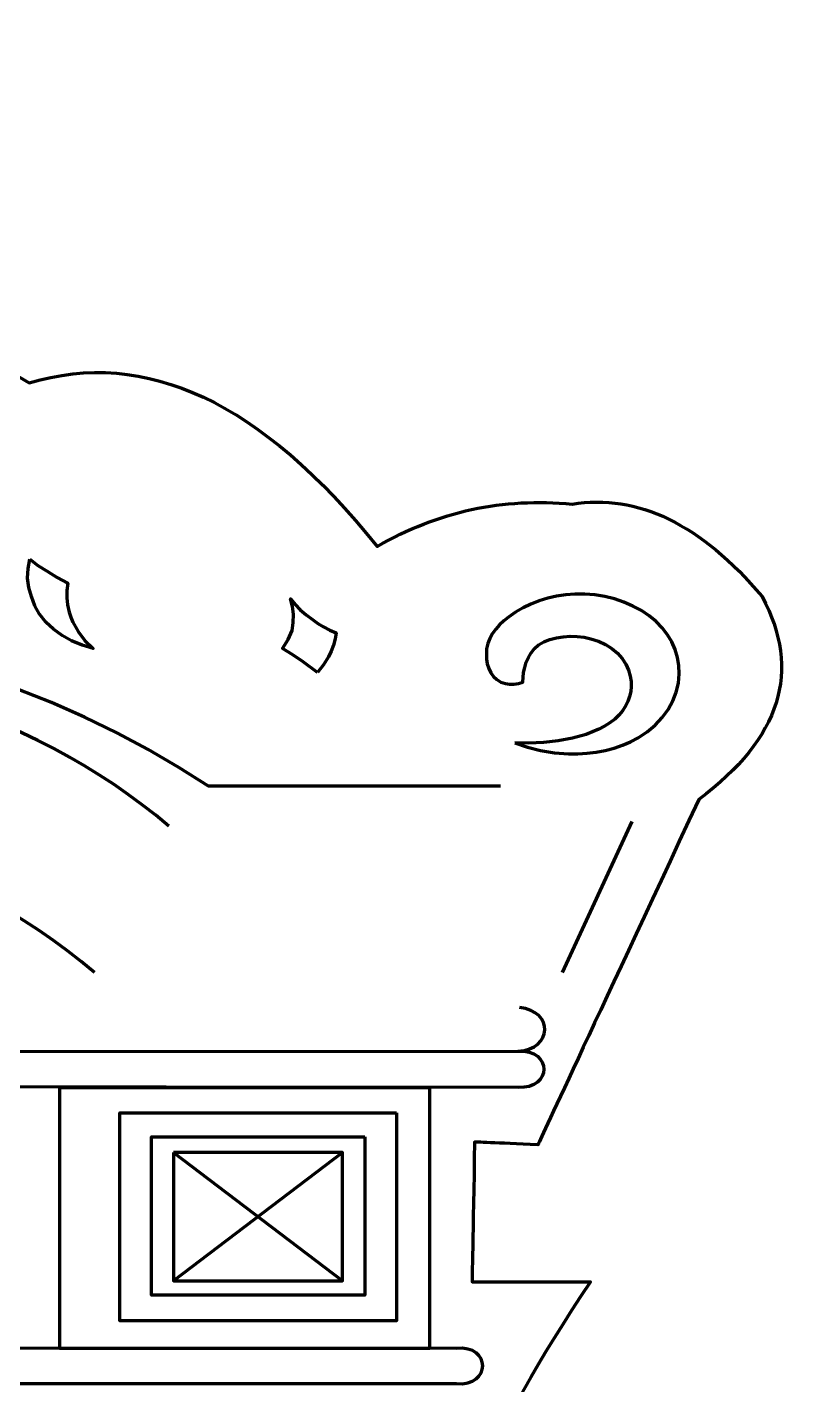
# Model space of a CAD drawing. Header units: millimetres. Extents: x -607 to 1451, y -798 to 283.
# Drawn here: x 447.71 to 463.51, y -655.25 to -627.54 of the extents above; entities that cross this region are included whole.
import ezdxf

# ---------------------------------------------------------------- set-up
doc = ezdxf.new("R2010")
doc.units = ezdxf.units.MM
doc.header["$MEASUREMENT"] = 0
doc.layers.add('layer 1', color=7, linetype='Continuous')

msp = doc.modelspace()

# ---------------------------------------------------------------- linework, layer by layer
at = {"layer": 'layer 1', "color": 242, "lineweight": 100}
msp.add_open_spline([(428.8084, -627.5361), (429.7148, -627.7111), (430.8805, -628.4285), (432.3053, -629.6881), (432.3053, -629.6881), (435.2714, -629.7307), (437.6919, -630.8068), (439.568, -632.9161), (439.568, -632.9161), (440.7635, -631.6333), (443.4891, -632.261), (447.7455, -634.7991), (447.7455, -634.7991), (450.1229, -634.0767), (452.4897, -635.1888), (454.8469, -638.1346), (454.8469, -638.1346), (456.0924, -637.4193), (457.4193, -637.1325), (458.828, -637.2738), (458.828, -637.2738), (460.1649, -637.0509), (461.4559, -637.6786), (462.7014, -639.1567), (462.7014, -639.1567), (463.514, -640.6716), (463.0837, -642.0527), (461.4104, -643.2993), (461.4104, -643.2993), (459.2227, -647.9976), (458.1287, -650.3469), (458.1287, -650.3469), (458.1287, -650.3469), (457.268, -650.311), (456.8374, -650.2931), (456.8374, -650.2931), (456.8374, -650.2931), (456.8018, -652.1938), (456.7836, -653.1443), (456.7836, -653.1443), (456.7836, -653.1443), (458.3976, -653.1443), (459.2046, -653.1443), (459.2046, -653.1443), (459.2046, -653.1443), (457.0497, -656.34), (456.2245, -658.4829), (456.73, -659.5733), (456.73, -659.5733), (456.6943, -677.524), (456.6762, -686.4993), (456.6762, -686.4993), (456.6762, -686.4993), (457.7077, -688.1898), (457.7165, -689.7948), (456.7032, -691.3142), (456.7032, -691.3142), (456.2595, -692.269), (456.7345, -693.3898), (458.1288, -694.6767), (458.1288, -694.6767), (457.2859, -696.6808), (457.2679, -698.7073), (458.075, -700.7559), (458.075, -700.7559), (457.621, -705.5632), (455.5586, -708.827), (451.8881, -710.5473), (451.8881, -710.5473), (449.1492, -709.6156), (447.3017, -707.0513), (446.3468, -702.854), (446.3468, -702.854), (434.4754, -702.7464), (428.5393, -702.6928), (428.5393, -702.6928)], degree=3, knots=[0, 0, 0, 0, 0.05, 0.05, 0.05, 0.05, 0.1, 0.1, 0.1, 0.1, 0.15, 0.15, 0.15, 0.15, 0.2, 0.2, 0.2, 0.2, 0.25, 0.25, 0.25, 0.25, 0.3, 0.3, 0.3, 0.3, 0.35, 0.35, 0.35, 0.35, 0.4, 0.4, 0.4, 0.4, 0.45, 0.45, 0.45, 0.45, 0.5, 0.5, 0.5, 0.5, 0.55, 0.55, 0.55, 0.55, 0.6, 0.6, 0.6, 0.6, 0.65, 0.65, 0.65, 0.65, 0.7, 0.7, 0.7, 0.7, 0.75, 0.75, 0.75, 0.75, 0.8, 0.8, 0.8, 0.8, 0.85, 0.85, 0.85, 0.85, 0.9, 0.9, 0.9, 0.9, 1, 1, 1, 1], dxfattribs=at)
at = {"layer": 'layer 1', "lineweight": 100}
for points, knots in [([(457.3683, -643.0318), (457.3683, -643.0318), (451.4036, -643.0318), (451.4036, -643.0318), (451.4036, -643.0318), (451.4036, -643.0318), (450.8005, -642.6457), (450.8005, -642.6457), (450.8005, -642.6457), (450.8005, -642.6457), (450.1777, -642.2815), (450.1777, -642.2815), (450.1777, -642.2815), (450.1777, -642.2815), (449.5363, -641.9396), (449.5363, -641.9396), (449.5363, -641.9396), (449.5363, -641.9396), (448.8774, -641.6205), (448.8774, -641.6205), (448.8774, -641.6205), (448.8774, -641.6205), (448.2022, -641.3242), (448.2022, -641.3242), (448.2022, -641.3242), (448.2022, -641.3242), (447.5115, -641.0513), (447.5115, -641.0513), (447.5115, -641.0513), (447.5115, -641.0513), (446.8065, -640.802), (446.8065, -640.802), (446.8065, -640.802), (446.8065, -640.802), (446.0882, -640.5766), (446.0882, -640.5766), (446.0882, -640.5766), (446.0882, -640.5766), (445.3577, -640.3756), (445.3577, -640.3756), (445.3577, -640.3756), (445.3577, -640.3756), (444.6161, -640.1991), (444.6161, -640.1991), (444.6161, -640.1991), (444.6161, -640.1991), (443.8643, -640.0476), (443.8643, -640.0476), (443.8643, -640.0476), (443.8643, -640.0476), (443.1035, -639.9214), (443.1035, -639.9214), (443.1035, -639.9214), (443.1035, -639.9214), (442.3346, -639.8207), (442.3346, -639.8207), (442.3346, -639.8207), (442.3346, -639.8207), (441.5589, -639.7459), (441.5589, -639.7459), (441.5589, -639.7459), (441.5589, -639.7459), (440.7774, -639.6974), (440.7774, -639.6974), (440.7774, -639.6974), (440.7774, -639.6974), (439.9909, -639.6755), (439.9909, -639.6755), (439.9909, -639.6755), (439.9909, -639.6755), (439.4443, -639.3614), (439.4443, -639.3614), (439.4443, -639.3614), (439.4443, -639.3614), (438.8873, -639.06), (438.8873, -639.06), (438.8873, -639.06), (438.8873, -639.06), (438.3202, -638.7713), (438.3202, -638.7713), (438.3202, -638.7713), (438.3202, -638.7713), (437.743, -638.4957), (437.743, -638.4957), (437.743, -638.4957), (437.743, -638.4957), (437.1565, -638.2332), (437.1565, -638.2332), (437.1565, -638.2332), (437.1565, -638.2332), (436.561, -637.984), (436.561, -637.984), (436.561, -637.984), (436.561, -637.984), (435.9567, -637.7479), (435.9567, -637.7479), (435.9567, -637.7479), (435.9567, -637.7479), (435.3442, -637.5254), (435.3442, -637.5254), (435.3442, -637.5254), (435.3442, -637.5254), (434.7237, -637.3165), (434.7237, -637.3165), (434.7237, -637.3165), (434.7237, -637.3165), (434.0957, -637.1213), (434.0957, -637.1213), (434.0957, -637.1213), (434.0957, -637.1213), (433.4604, -636.9399), (433.4604, -636.9399), (433.4604, -636.9399), (433.4604, -636.9399), (432.8185, -636.7725), (432.8185, -636.7725), (432.8185, -636.7725), (432.8185, -636.7725), (432.17, -636.6191), (432.17, -636.6191), (432.17, -636.6191), (432.17, -636.6191), (431.5156, -636.4801), (431.5156, -636.4801), (431.5156, -636.4801), (431.5156, -636.4801), (430.8555, -636.3554), (430.8555, -636.3554), (430.8555, -636.3554), (430.8555, -636.3554), (430.1901, -636.2451), (430.1901, -636.2451)], [0, 0, 0, 0, 0.0294118, 0.0294118, 0.0294118, 0.0294118, 0.0588235, 0.0588235, 0.0588235, 0.0588235, 0.0882353, 0.0882353, 0.0882353, 0.0882353, 0.1176471, 0.1176471, 0.1176471, 0.1176471, 0.1470588, 0.1470588, 0.1470588, 0.1470588, 0.1764706, 0.1764706, 0.1764706, 0.1764706, 0.2058824, 0.2058824, 0.2058824, 0.2058824, 0.2352941, 0.2352941, 0.2352941, 0.2352941, 0.2647059, 0.2647059, 0.2647059, 0.2647059, 0.2941176, 0.2941176, 0.2941176, 0.2941176, 0.3235294, 0.3235294, 0.3235294, 0.3235294, 0.3529412, 0.3529412, 0.3529412, 0.3529412, 0.3823529, 0.3823529, 0.3823529, 0.3823529, 0.4117647, 0.4117647, 0.4117647, 0.4117647, 0.4411765, 0.4411765, 0.4411765, 0.4411765, 0.4705882, 0.4705882, 0.4705882, 0.4705882, 0.5, 0.5, 0.5, 0.5, 0.5294118, 0.5294118, 0.5294118, 0.5294118, 0.5588235, 0.5588235, 0.5588235, 0.5588235, 0.5882353, 0.5882353, 0.5882353, 0.5882353, 0.6176471, 0.6176471, 0.6176471, 0.6176471, 0.6470588, 0.6470588, 0.6470588, 0.6470588, 0.6764706, 0.6764706, 0.6764706, 0.6764706, 0.7058824, 0.7058824, 0.7058824, 0.7058824, 0.7352941, 0.7352941, 0.7352941, 0.7352941, 0.7647059, 0.7647059, 0.7647059, 0.7647059, 0.7941176, 0.7941176, 0.7941176, 0.7941176, 0.8235294, 0.8235294, 0.8235294, 0.8235294, 0.8529412, 0.8529412, 0.8529412, 0.8529412, 0.8823529, 0.8823529, 0.8823529, 0.8823529, 0.9117647, 0.9117647, 0.9117647, 0.9117647, 0.9411765, 0.9411765, 0.9411765, 0.9411765, 1, 1, 1, 1]), ([(447.761, -638.392), (447.761, -638.392), (447.9254, -638.5237), (447.9254, -638.5237), (447.9254, -638.5237), (447.9254, -638.5237), (448.1152, -638.639), (448.1152, -638.639), (448.1152, -638.639), (448.1152, -638.639), (448.3197, -638.7712), (448.3197, -638.7712), (448.3197, -638.7712), (448.3197, -638.7712), (448.5344, -638.8857), (448.5344, -638.8857), (448.5344, -638.8857), (448.5344, -638.8857), (448.519, -639.0338), (448.519, -639.0338), (448.519, -639.0338), (448.519, -639.0338), (448.5176, -639.1818), (448.5176, -639.1818), (448.5176, -639.1818), (448.5176, -639.1818), (448.5327, -639.33), (448.5327, -639.33), (448.5327, -639.33), (448.5327, -639.33), (448.5666, -639.478), (448.5666, -639.478), (448.5666, -639.478), (448.5666, -639.478), (448.5974, -639.5787), (448.5974, -639.5787), (448.5974, -639.5787), (448.5974, -639.5787), (448.6382, -639.6779), (448.6382, -639.6779), (448.6382, -639.6779), (448.6382, -639.6779), (448.7464, -639.8707), (448.7464, -639.8707), (448.7464, -639.8707), (448.7464, -639.8707), (448.8856, -640.0522), (448.8856, -640.0522), (448.8856, -640.0522), (448.8856, -640.0522), (449.0502, -640.2184), (449.0502, -640.2184), (449.0502, -640.2184), (449.0502, -640.2184), (448.8271, -640.1522), (448.8271, -640.1522), (448.8271, -640.1522), (448.8271, -640.1522), (448.6142, -640.0644), (448.6142, -640.0644), (448.6142, -640.0644), (448.6142, -640.0644), (448.4177, -639.9549), (448.4177, -639.9549), (448.4177, -639.9549), (448.4177, -639.9549), (448.2443, -639.8235), (448.2443, -639.8235), (448.2443, -639.8235), (448.2443, -639.8235), (448.0866, -639.6816), (448.0866, -639.6816), (448.0866, -639.6816), (448.0866, -639.6816), (447.9591, -639.5209), (447.9591, -639.5209), (447.9591, -639.5209), (447.9591, -639.5209), (447.8612, -639.3448), (447.8612, -639.3448), (447.8612, -639.3448), (447.8612, -639.3448), (447.7929, -639.1572), (447.7929, -639.1572), (447.7929, -639.1572), (447.7929, -639.1572), (447.7396, -638.972), (447.7396, -638.972), (447.7396, -638.972), (447.7396, -638.972), (447.7165, -638.7812), (447.7165, -638.7812), (447.7165, -638.7812), (447.7165, -638.7812), (447.7236, -638.5872), (447.7236, -638.5872), (447.7236, -638.5872), (447.7236, -638.5872), (447.7606, -638.3921), (447.7606, -638.3921)], [0, 0, 0, 0, 0.0384615, 0.0384615, 0.0384615, 0.0384615, 0.0769231, 0.0769231, 0.0769231, 0.0769231, 0.1153846, 0.1153846, 0.1153846, 0.1153846, 0.1538462, 0.1538462, 0.1538462, 0.1538462, 0.1923077, 0.1923077, 0.1923077, 0.1923077, 0.2307692, 0.2307692, 0.2307692, 0.2307692, 0.2692308, 0.2692308, 0.2692308, 0.2692308, 0.3076923, 0.3076923, 0.3076923, 0.3076923, 0.3461538, 0.3461538, 0.3461538, 0.3461538, 0.3846154, 0.3846154, 0.3846154, 0.3846154, 0.4230769, 0.4230769, 0.4230769, 0.4230769, 0.4615385, 0.4615385, 0.4615385, 0.4615385, 0.5, 0.5, 0.5, 0.5, 0.5384615, 0.5384615, 0.5384615, 0.5384615, 0.5769231, 0.5769231, 0.5769231, 0.5769231, 0.6153846, 0.6153846, 0.6153846, 0.6153846, 0.6538462, 0.6538462, 0.6538462, 0.6538462, 0.6923077, 0.6923077, 0.6923077, 0.6923077, 0.7307692, 0.7307692, 0.7307692, 0.7307692, 0.7692308, 0.7692308, 0.7692308, 0.7692308, 0.8076923, 0.8076923, 0.8076923, 0.8076923, 0.8461538, 0.8461538, 0.8461538, 0.8461538, 0.8846154, 0.8846154, 0.8846154, 0.8846154, 0.9230769, 0.9230769, 0.9230769, 0.9230769, 1, 1, 1, 1]), ([(453.6284, -640.7118), (453.6284, -640.7118), (453.3381, -640.4899), (453.3381, -640.4899), (453.3381, -640.4899), (453.3381, -640.4899), (453.1308, -640.3468), (453.1308, -640.3468), (453.1308, -640.3468), (453.1308, -640.3468), (452.9188, -640.2184), (452.9188, -640.2184), (452.9188, -640.2184), (452.9188, -640.2184), (453.0308, -640.0343), (453.0308, -640.0343), (453.0308, -640.0343), (453.0308, -640.0343), (453.1124, -639.8482), (453.1124, -639.8482), (453.1124, -639.8482), (453.1124, -639.8482), (453.1362, -639.6857), (453.1362, -639.6857), (453.1362, -639.6857), (453.1362, -639.6857), (453.1387, -639.5222), (453.1387, -639.5222), (453.1387, -639.5222), (453.1387, -639.5222), (453.1199, -639.3612), (453.1199, -639.3612), (453.1199, -639.3612), (453.1199, -639.3612), (453.0801, -639.2065), (453.0801, -639.2065), (453.0801, -639.2065), (453.0801, -639.2065), (453.1732, -639.3177), (453.1732, -639.3177), (453.1732, -639.3177), (453.1732, -639.3177), (453.2788, -639.4263), (453.2788, -639.4263), (453.2788, -639.4263), (453.2788, -639.4263), (453.3978, -639.5299), (453.3978, -639.5299), (453.3978, -639.5299), (453.3978, -639.5299), (453.5314, -639.6261), (453.5314, -639.6261), (453.5314, -639.6261), (453.5314, -639.6261), (453.6367, -639.7064), (453.6367, -639.7064), (453.6367, -639.7064), (453.6367, -639.7064), (453.7534, -639.7786), (453.7534, -639.7786), (453.7534, -639.7786), (453.7534, -639.7786), (453.88, -639.8426), (453.88, -639.8426), (453.88, -639.8426), (453.88, -639.8426), (454.0151, -639.8975), (454.0151, -639.8975), (454.0151, -639.8975), (454.0151, -639.8975), (453.9889, -640.0241), (453.9889, -640.0241), (453.9889, -640.0241), (453.9889, -640.0241), (453.9539, -640.1481), (453.9539, -640.1481), (453.9539, -640.1481), (453.9539, -640.1481), (453.9092, -640.2702), (453.9092, -640.2702), (453.9092, -640.2702), (453.9092, -640.2702), (453.8538, -640.3911), (453.8538, -640.3911), (453.8538, -640.3911), (453.8538, -640.3911), (453.7538, -640.5549), (453.7538, -640.5549), (453.7538, -640.5549), (453.7538, -640.5549), (453.6282, -640.7119), (453.6282, -640.7119)], [0, 0, 0, 0, 0.0416667, 0.0416667, 0.0416667, 0.0416667, 0.0833333, 0.0833333, 0.0833333, 0.0833333, 0.125, 0.125, 0.125, 0.125, 0.1666667, 0.1666667, 0.1666667, 0.1666667, 0.2083333, 0.2083333, 0.2083333, 0.2083333, 0.25, 0.25, 0.25, 0.25, 0.2916667, 0.2916667, 0.2916667, 0.2916667, 0.3333333, 0.3333333, 0.3333333, 0.3333333, 0.375, 0.375, 0.375, 0.375, 0.4166667, 0.4166667, 0.4166667, 0.4166667, 0.4583333, 0.4583333, 0.4583333, 0.4583333, 0.5, 0.5, 0.5, 0.5, 0.5416667, 0.5416667, 0.5416667, 0.5416667, 0.5833333, 0.5833333, 0.5833333, 0.5833333, 0.625, 0.625, 0.625, 0.625, 0.6666667, 0.6666667, 0.6666667, 0.6666667, 0.7083333, 0.7083333, 0.7083333, 0.7083333, 0.75, 0.75, 0.75, 0.75, 0.7916667, 0.7916667, 0.7916667, 0.7916667, 0.8333333, 0.8333333, 0.8333333, 0.8333333, 0.875, 0.875, 0.875, 0.875, 0.9166667, 0.9166667, 0.9166667, 0.9166667, 1, 1, 1, 1]), ([(457.6583, -642.1433), (457.6583, -642.1433), (457.914, -642.2343), (457.914, -642.2343), (457.914, -642.2343), (457.914, -642.2343), (458.1843, -642.303), (458.1843, -642.303), (458.1843, -642.303), (458.1843, -642.303), (458.4655, -642.3474), (458.4655, -642.3474), (458.4655, -642.3474), (458.4655, -642.3474), (458.7543, -642.3655), (458.7543, -642.3655), (458.7543, -642.3655), (458.7543, -642.3655), (458.9431, -642.3663), (458.9431, -642.3663), (458.9431, -642.3663), (458.9431, -642.3663), (459.132, -642.3552), (459.132, -642.3552), (459.132, -642.3552), (459.132, -642.3552), (459.3192, -642.3325), (459.3192, -642.3325), (459.3192, -642.3325), (459.3192, -642.3325), (459.5031, -642.2982), (459.5031, -642.2982), (459.5031, -642.2982), (459.5031, -642.2982), (459.6821, -642.2522), (459.6821, -642.2522), (459.6821, -642.2522), (459.6821, -642.2522), (459.8545, -642.1945), (459.8545, -642.1945), (459.8545, -642.1945), (459.8545, -642.1945), (460.0187, -642.1254), (460.0187, -642.1254), (460.0187, -642.1254), (460.0187, -642.1254), (460.1727, -642.0447), (460.1727, -642.0447), (460.1727, -642.0447), (460.1727, -642.0447), (460.3579, -641.9217), (460.3579, -641.9217), (460.3579, -641.9217), (460.3579, -641.9217), (460.5227, -641.7821), (460.5227, -641.7821), (460.5227, -641.7821), (460.5227, -641.7821), (460.666, -641.6285), (460.666, -641.6285), (460.666, -641.6285), (460.666, -641.6285), (460.7863, -641.4632), (460.7863, -641.4632), (460.7863, -641.4632), (460.7863, -641.4632), (460.8824, -641.2888), (460.8824, -641.2888), (460.8824, -641.2888), (460.8824, -641.2888), (460.9528, -641.108), (460.9528, -641.108), (460.9528, -641.108), (460.9528, -641.108), (460.9961, -640.9231), (460.9961, -640.9231), (460.9961, -640.9231), (460.9961, -640.9231), (461.0111, -640.7366), (461.0111, -640.7366), (461.0111, -640.7366), (461.0111, -640.7366), (461.0063, -640.5683), (461.0063, -640.5683), (461.0063, -640.5683), (461.0063, -640.5683), (460.9794, -640.4027), (460.9794, -640.4027), (460.9794, -640.4027), (460.9794, -640.4027), (460.9312, -640.2412), (460.9312, -640.2412), (460.9312, -640.2412), (460.9312, -640.2412), (460.8625, -640.0854), (460.8625, -640.0854), (460.8625, -640.0854), (460.8625, -640.0854), (460.7741, -639.9371), (460.7741, -639.9371), (460.7741, -639.9371), (460.7741, -639.9371), (460.6667, -639.7977), (460.6667, -639.7977), (460.6667, -639.7977), (460.6667, -639.7977), (460.5412, -639.6688), (460.5412, -639.6688), (460.5412, -639.6688), (460.5412, -639.6688), (460.3985, -639.5521), (460.3985, -639.5521), (460.3985, -639.5521), (460.3985, -639.5521), (460.2395, -639.4453), (460.2395, -639.4453), (460.2395, -639.4453), (460.2395, -639.4453), (460.0673, -639.352), (460.0673, -639.352), (460.0673, -639.352), (460.0673, -639.352), (459.8843, -639.2729), (459.8843, -639.2729), (459.8843, -639.2729), (459.8843, -639.2729), (459.6923, -639.2084), (459.6923, -639.2084), (459.6923, -639.2084), (459.6923, -639.2084), (459.4941, -639.1591), (459.4941, -639.1591), (459.4941, -639.1591), (459.4941, -639.1591), (459.2916, -639.1254), (459.2916, -639.1254), (459.2916, -639.1254), (459.2916, -639.1254), (459.0872, -639.1082), (459.0872, -639.1082), (459.0872, -639.1082), (459.0872, -639.1082), (458.8831, -639.1079), (458.8831, -639.1079), (458.8831, -639.1079), (458.8831, -639.1079), (458.6953, -639.1231), (458.6953, -639.1231), (458.6953, -639.1231), (458.6953, -639.1231), (458.5107, -639.152), (458.5107, -639.152), (458.5107, -639.152), (458.5107, -639.152), (458.3305, -639.1938), (458.3305, -639.1938), (458.3305, -639.1938), (458.3305, -639.1938), (458.1555, -639.248), (458.1555, -639.248), (458.1555, -639.248), (458.1555, -639.248), (457.9868, -639.3139), (457.9868, -639.3139), (457.9868, -639.3139), (457.9868, -639.3139), (457.8255, -639.3911), (457.8255, -639.3911), (457.8255, -639.3911), (457.8255, -639.3911), (457.6727, -639.4789), (457.6727, -639.4789), (457.6727, -639.4789), (457.6727, -639.4789), (457.5291, -639.5767), (457.5291, -639.5767), (457.5291, -639.5767), (457.5291, -639.5767), (457.4334, -639.6524), (457.4334, -639.6524), (457.4334, -639.6524), (457.4334, -639.6524), (457.3454, -639.734), (457.3454, -639.734), (457.3454, -639.734), (457.3454, -639.734), (457.2666, -639.8214), (457.2666, -639.8214), (457.2666, -639.8214), (457.2666, -639.8214), (457.1991, -639.9146), (457.1991, -639.9146), (457.1991, -639.9146), (457.1991, -639.9146), (457.1447, -640.0133), (457.1447, -640.0133), (457.1447, -640.0133), (457.1447, -640.0133), (457.1051, -640.1175), (457.1051, -640.1175), (457.1051, -640.1175), (457.1051, -640.1175), (457.0822, -640.227), (457.0822, -640.227), (457.0822, -640.227), (457.0822, -640.227), (457.0778, -640.3418), (457.0778, -640.3418), (457.0778, -640.3418), (457.0778, -640.3418), (457.0807, -640.4384), (457.0807, -640.4384), (457.0807, -640.4384), (457.0807, -640.4384), (457.0959, -640.5346), (457.0959, -640.5346), (457.0959, -640.5346), (457.0959, -640.5346), (457.1238, -640.6273), (457.1238, -640.6273), (457.1238, -640.6273), (457.1238, -640.6273), (457.1648, -640.7136), (457.1648, -640.7136), (457.1648, -640.7136), (457.1648, -640.7136), (457.2191, -640.7904), (457.2191, -640.7904), (457.2191, -640.7904), (457.2191, -640.7904), (457.287, -640.8547), (457.287, -640.8547), (457.287, -640.8547), (457.287, -640.8547), (457.3687, -640.9037), (457.3687, -640.9037), (457.3687, -640.9037), (457.3687, -640.9037), (457.4646, -640.934), (457.4646, -640.934), (457.4646, -640.934), (457.4646, -640.934), (457.5469, -640.9485), (457.5469, -640.9485), (457.5469, -640.9485), (457.5469, -640.9485), (457.6381, -640.9475), (457.6381, -640.9475), (457.6381, -640.9475), (457.6381, -640.9475), (457.7312, -640.9335), (457.7312, -640.9335), (457.7312, -640.9335), (457.7312, -640.9335), (457.8194, -640.9093), (457.8194, -640.9093), (457.8194, -640.9093), (457.8194, -640.9093), (457.8374, -640.7071), (457.8374, -640.7071), (457.8374, -640.7071), (457.8374, -640.7071), (457.8595, -640.6035), (457.8595, -640.6035), (457.8595, -640.6035), (457.8595, -640.6035), (457.8917, -640.5011), (457.8917, -640.5011), (457.8917, -640.5011), (457.8917, -640.5011), (457.935, -640.4018), (457.935, -640.4018), (457.935, -640.4018), (457.935, -640.4018), (457.9904, -640.3079), (457.9904, -640.3079), (457.9904, -640.3079), (457.9904, -640.3079), (458.059, -640.2214), (458.059, -640.2214), (458.059, -640.2214), (458.059, -640.2214), (458.1417, -640.1444), (458.1417, -640.1444), (458.1417, -640.1444), (458.1417, -640.1444), (458.251, -640.0839), (458.251, -640.0839), (458.251, -640.0839), (458.251, -640.0839), (458.3732, -640.0358), (458.3732, -640.0358), (458.3732, -640.0358), (458.3732, -640.0358), (458.5053, -640.0003), (458.5053, -640.0003), (458.5053, -640.0003), (458.5053, -640.0003), (458.644, -639.9777), (458.644, -639.9777), (458.644, -639.9777), (458.644, -639.9777), (458.7865, -639.9682), (458.7865, -639.9682), (458.7865, -639.9682), (458.7865, -639.9682), (458.9296, -639.9721), (458.9296, -639.9721), (458.9296, -639.9721), (458.9296, -639.9721), (459.0703, -639.9896), (459.0703, -639.9896), (459.0703, -639.9896), (459.0703, -639.9896), (459.2057, -640.021), (459.2057, -640.021), (459.2057, -640.021), (459.2057, -640.021), (459.3635, -640.07), (459.3635, -640.07), (459.3635, -640.07), (459.3635, -640.07), (459.5078, -640.1369), (459.5078, -640.1369), (459.5078, -640.1369), (459.5078, -640.1369), (459.6373, -640.2194), (459.6373, -640.2194), (459.6373, -640.2194), (459.6373, -640.2194), (459.7503, -640.3153), (459.7503, -640.3153), (459.7503, -640.3153), (459.7503, -640.3153), (459.8457, -640.4222), (459.8457, -640.4222), (459.8457, -640.4222), (459.8457, -640.4222), (459.922, -640.5379), (459.922, -640.5379), (459.922, -640.5379), (459.922, -640.5379), (459.9777, -640.6599), (459.9777, -640.6599), (459.9777, -640.6599), (459.9777, -640.6599), (460.0116, -640.786), (460.0116, -640.786), (460.0116, -640.786), (460.0116, -640.786), (460.0304, -640.8904), (460.0304, -640.8904), (460.0304, -640.8904), (460.0304, -640.8904), (460.0343, -640.995), (460.0343, -640.995), (460.0343, -640.995), (460.0343, -640.995), (460.0239, -641.099), (460.0239, -641.099), (460.0239, -641.099), (460.0239, -641.099), (460.0001, -641.2013), (460.0001, -641.2013), (460.0001, -641.2013), (460.0001, -641.2013), (459.9636, -641.3011), (459.9636, -641.3011), (459.9636, -641.3011), (459.9636, -641.3011), (459.9151, -641.3973), (459.9151, -641.3973), (459.9151, -641.3973), (459.9151, -641.3973), (459.8557, -641.4893), (459.8557, -641.4893), (459.8557, -641.4893), (459.8557, -641.4893), (459.7859, -641.5758), (459.7859, -641.5758), (459.7859, -641.5758), (459.7859, -641.5758), (459.6962, -641.6594), (459.6962, -641.6594), (459.6962, -641.6594), (459.6962, -641.6594), (459.5962, -641.7358), (459.5962, -641.7358), (459.5962, -641.7358), (459.5962, -641.7358), (459.4866, -641.8051), (459.4866, -641.8051), (459.4866, -641.8051), (459.4866, -641.8051), (459.3686, -641.8673), (459.3686, -641.8673), (459.3686, -641.8673), (459.3686, -641.8673), (459.1113, -641.9721), (459.1113, -641.9721), (459.1113, -641.9721), (459.1113, -641.9721), (458.832, -642.0513), (458.832, -642.0513), (458.832, -642.0513), (458.832, -642.0513), (458.5391, -642.1066), (458.5391, -642.1066), (458.5391, -642.1066), (458.5391, -642.1066), (458.2404, -642.1393), (458.2404, -642.1393), (458.2404, -642.1393), (458.2404, -642.1393), (457.944, -642.1511), (457.944, -642.1511), (457.944, -642.1511), (457.944, -642.1511), (457.658, -642.1433), (457.658, -642.1433)], [0, 0, 0, 0, 0.009434, 0.009434, 0.009434, 0.009434, 0.0188679, 0.0188679, 0.0188679, 0.0188679, 0.0283019, 0.0283019, 0.0283019, 0.0283019, 0.0377358, 0.0377358, 0.0377358, 0.0377358, 0.0471698, 0.0471698, 0.0471698, 0.0471698, 0.0566038, 0.0566038, 0.0566038, 0.0566038, 0.0660377, 0.0660377, 0.0660377, 0.0660377, 0.0754717, 0.0754717, 0.0754717, 0.0754717, 0.0849057, 0.0849057, 0.0849057, 0.0849057, 0.0943396, 0.0943396, 0.0943396, 0.0943396, 0.1037736, 0.1037736, 0.1037736, 0.1037736, 0.1132075, 0.1132075, 0.1132075, 0.1132075, 0.1226415, 0.1226415, 0.1226415, 0.1226415, 0.1320755, 0.1320755, 0.1320755, 0.1320755, 0.1415094, 0.1415094, 0.1415094, 0.1415094, 0.1509434, 0.1509434, 0.1509434, 0.1509434, 0.1603774, 0.1603774, 0.1603774, 0.1603774, 0.1698113, 0.1698113, 0.1698113, 0.1698113, 0.1792453, 0.1792453, 0.1792453, 0.1792453, 0.1886792, 0.1886792, 0.1886792, 0.1886792, 0.1981132, 0.1981132, 0.1981132, 0.1981132, 0.2075472, 0.2075472, 0.2075472, 0.2075472, 0.2169811, 0.2169811, 0.2169811, 0.2169811, 0.2264151, 0.2264151, 0.2264151, 0.2264151, 0.2358491, 0.2358491, 0.2358491, 0.2358491, 0.245283, 0.245283, 0.245283, 0.245283, 0.254717, 0.254717, 0.254717, 0.254717, 0.2641509, 0.2641509, 0.2641509, 0.2641509, 0.2735849, 0.2735849, 0.2735849, 0.2735849, 0.2830189, 0.2830189, 0.2830189, 0.2830189, 0.2924528, 0.2924528, 0.2924528, 0.2924528, 0.3018868, 0.3018868, 0.3018868, 0.3018868, 0.3113208, 0.3113208, 0.3113208, 0.3113208, 0.3207547, 0.3207547, 0.3207547, 0.3207547, 0.3301887, 0.3301887, 0.3301887, 0.3301887, 0.3396226, 0.3396226, 0.3396226, 0.3396226, 0.3490566, 0.3490566, 0.3490566, 0.3490566, 0.3584906, 0.3584906, 0.3584906, 0.3584906, 0.3679245, 0.3679245, 0.3679245, 0.3679245, 0.3773585, 0.3773585, 0.3773585, 0.3773585, 0.3867925, 0.3867925, 0.3867925, 0.3867925, 0.3962264, 0.3962264, 0.3962264, 0.3962264, 0.4056604, 0.4056604, 0.4056604, 0.4056604, 0.4150943, 0.4150943, 0.4150943, 0.4150943, 0.4245283, 0.4245283, 0.4245283, 0.4245283, 0.4339623, 0.4339623, 0.4339623, 0.4339623, 0.4433962, 0.4433962, 0.4433962, 0.4433962, 0.4528302, 0.4528302, 0.4528302, 0.4528302, 0.4622642, 0.4622642, 0.4622642, 0.4622642, 0.4716981, 0.4716981, 0.4716981, 0.4716981, 0.4811321, 0.4811321, 0.4811321, 0.4811321, 0.490566, 0.490566, 0.490566, 0.490566, 0.5, 0.5, 0.5, 0.5, 0.509434, 0.509434, 0.509434, 0.509434, 0.5188679, 0.5188679, 0.5188679, 0.5188679, 0.5283019, 0.5283019, 0.5283019, 0.5283019, 0.5377358, 0.5377358, 0.5377358, 0.5377358, 0.5471698, 0.5471698, 0.5471698, 0.5471698, 0.5566038, 0.5566038, 0.5566038, 0.5566038, 0.5660377, 0.5660377, 0.5660377, 0.5660377, 0.5754717, 0.5754717, 0.5754717, 0.5754717, 0.5849057, 0.5849057, 0.5849057, 0.5849057, 0.5943396, 0.5943396, 0.5943396, 0.5943396, 0.6037736, 0.6037736, 0.6037736, 0.6037736, 0.6132075, 0.6132075, 0.6132075, 0.6132075, 0.6226415, 0.6226415, 0.6226415, 0.6226415, 0.6320755, 0.6320755, 0.6320755, 0.6320755, 0.6415094, 0.6415094, 0.6415094, 0.6415094, 0.6509434, 0.6509434, 0.6509434, 0.6509434, 0.6603774, 0.6603774, 0.6603774, 0.6603774, 0.6698113, 0.6698113, 0.6698113, 0.6698113, 0.6792453, 0.6792453, 0.6792453, 0.6792453, 0.6886792, 0.6886792, 0.6886792, 0.6886792, 0.6981132, 0.6981132, 0.6981132, 0.6981132, 0.7075472, 0.7075472, 0.7075472, 0.7075472, 0.7169811, 0.7169811, 0.7169811, 0.7169811, 0.7264151, 0.7264151, 0.7264151, 0.7264151, 0.7358491, 0.7358491, 0.7358491, 0.7358491, 0.745283, 0.745283, 0.745283, 0.745283, 0.754717, 0.754717, 0.754717, 0.754717, 0.7641509, 0.7641509, 0.7641509, 0.7641509, 0.7735849, 0.7735849, 0.7735849, 0.7735849, 0.7830189, 0.7830189, 0.7830189, 0.7830189, 0.7924528, 0.7924528, 0.7924528, 0.7924528, 0.8018868, 0.8018868, 0.8018868, 0.8018868, 0.8113208, 0.8113208, 0.8113208, 0.8113208, 0.8207547, 0.8207547, 0.8207547, 0.8207547, 0.8301887, 0.8301887, 0.8301887, 0.8301887, 0.8396226, 0.8396226, 0.8396226, 0.8396226, 0.8490566, 0.8490566, 0.8490566, 0.8490566, 0.8584906, 0.8584906, 0.8584906, 0.8584906, 0.8679245, 0.8679245, 0.8679245, 0.8679245, 0.8773585, 0.8773585, 0.8773585, 0.8773585, 0.8867925, 0.8867925, 0.8867925, 0.8867925, 0.8962264, 0.8962264, 0.8962264, 0.8962264, 0.9056604, 0.9056604, 0.9056604, 0.9056604, 0.9150943, 0.9150943, 0.9150943, 0.9150943, 0.9245283, 0.9245283, 0.9245283, 0.9245283, 0.9339623, 0.9339623, 0.9339623, 0.9339623, 0.9433962, 0.9433962, 0.9433962, 0.9433962, 0.9528302, 0.9528302, 0.9528302, 0.9528302, 0.9622642, 0.9622642, 0.9622642, 0.9622642, 0.9716981, 0.9716981, 0.9716981, 0.9716981, 0.9811321, 0.9811321, 0.9811321, 0.9811321, 1, 1, 1, 1]), ([(450.5979, -643.8461), (450.5979, -643.8461), (450.3294, -643.6232), (450.3294, -643.6232), (450.3294, -643.6232), (450.3294, -643.6232), (450.0536, -643.4072), (450.0536, -643.4072), (450.0536, -643.4072), (450.0536, -643.4072), (449.7702, -643.1982), (449.7702, -643.1982), (449.7702, -643.1982), (449.7702, -643.1982), (449.4797, -642.9963), (449.4797, -642.9963), (449.4797, -642.9963), (449.4797, -642.9963), (449.1821, -642.8016), (449.1821, -642.8016), (449.1821, -642.8016), (449.1821, -642.8016), (448.8778, -642.6142), (448.8778, -642.6142), (448.8778, -642.6142), (448.8778, -642.6142), (448.567, -642.4341), (448.567, -642.4341), (448.567, -642.4341), (448.567, -642.4341), (448.2499, -642.2614), (448.2499, -642.2614), (448.2499, -642.2614), (448.2499, -642.2614), (447.9268, -642.0962), (447.9268, -642.0962), (447.9268, -642.0962), (447.9268, -642.0962), (447.5979, -641.9385), (447.5979, -641.9385), (447.5979, -641.9385), (447.5979, -641.9385), (447.2634, -641.7883), (447.2634, -641.7883), (447.2634, -641.7883), (447.2634, -641.7883), (446.9237, -641.6458), (446.9237, -641.6458), (446.9237, -641.6458), (446.9237, -641.6458), (446.2291, -641.3843), (446.2291, -641.3843), (446.2291, -641.3843), (446.2291, -641.3843), (445.5163, -641.1541), (445.5163, -641.1541), (445.5163, -641.1541), (445.5163, -641.1541), (444.7868, -640.9561), (444.7868, -640.9561), (444.7868, -640.9561), (444.7868, -640.9561), (444.0427, -640.7907), (444.0427, -640.7907), (444.0427, -640.7907), (444.0427, -640.7907), (443.2859, -640.6585), (443.2859, -640.6585), (443.2859, -640.6585), (443.2859, -640.6585), (442.5184, -640.56), (442.5184, -640.56), (442.5184, -640.56), (442.5184, -640.56), (441.742, -640.4958), (441.742, -640.4958), (441.742, -640.4958), (441.742, -640.4958), (440.9585, -640.4665), (440.9585, -640.4665), (440.9585, -640.4665), (440.9585, -640.4665), (440.1701, -640.4725), (440.1701, -640.4725), (440.1701, -640.4725), (440.1701, -640.4725), (439.3783, -640.5145), (439.3783, -640.5145), (439.3783, -640.5145), (439.3783, -640.5145), (438.574, -641.9893), (438.574, -641.9893), (438.574, -641.9893), (438.574, -641.9893), (437.7664, -643.4513), (437.7664, -643.4513), (437.7664, -643.4513), (437.7664, -643.4513), (437.3379, -643.11), (437.3379, -643.11), (437.3379, -643.11), (437.3379, -643.11), (436.8867, -642.7906), (436.8867, -642.7906), (436.8867, -642.7906), (436.8867, -642.7906), (436.4139, -642.4937), (436.4139, -642.4937), (436.4139, -642.4937), (436.4139, -642.4937), (435.9213, -642.2197), (435.9213, -642.2197), (435.9213, -642.2197), (435.9213, -642.2197), (435.4102, -641.9691), (435.4102, -641.9691), (435.4102, -641.9691), (435.4102, -641.9691), (434.8822, -641.7422), (434.8822, -641.7422), (434.8822, -641.7422), (434.8822, -641.7422), (434.3387, -641.5398), (434.3387, -641.5398), (434.3387, -641.5398), (434.3387, -641.5398), (433.7813, -641.362), (433.7813, -641.362), (433.7813, -641.362), (433.7813, -641.362), (433.2114, -641.2093), (433.2114, -641.2093), (433.2114, -641.2093), (433.2114, -641.2093), (432.6305, -641.0824), (432.6305, -641.0824), (432.6305, -641.0824), (432.6305, -641.0824), (432.04, -640.9815), (432.04, -640.9815), (432.04, -640.9815), (432.04, -640.9815), (431.4415, -640.9072), (431.4415, -640.9072), (431.4415, -640.9072), (431.4415, -640.9072), (430.8366, -640.8599), (430.8366, -640.8599), (430.8366, -640.8599), (430.8366, -640.8599), (430.2265, -640.84), (430.2265, -640.84), (430.2265, -640.84), (430.2265, -640.84), (429.6129, -640.8481), (429.6129, -640.8481), (429.6129, -640.8481), (429.6129, -640.8481), (428.9973, -640.8847), (428.9973, -640.8847), (428.9973, -640.8847), (428.9973, -640.8847), (428.378, -640.8481), (428.378, -640.8481), (428.378, -640.8481), (428.378, -640.8481), (427.7613, -640.84), (427.7613, -640.84), (427.7613, -640.84), (427.7613, -640.84), (427.1485, -640.8599), (427.1485, -640.8599), (427.1485, -640.8599), (427.1485, -640.8599), (426.5411, -640.9072), (426.5411, -640.9072), (426.5411, -640.9072), (426.5411, -640.9072), (425.9406, -640.9815), (425.9406, -640.9815), (425.9406, -640.9815), (425.9406, -640.9815), (425.3482, -641.0824), (425.3482, -641.0824), (425.3482, -641.0824), (425.3482, -641.0824), (424.7655, -641.2093), (424.7655, -641.2093), (424.7655, -641.2093), (424.7655, -641.2093), (424.1941, -641.362), (424.1941, -641.362), (424.1941, -641.362), (424.1941, -641.362), (423.6351, -641.5398), (423.6351, -641.5398), (423.6351, -641.5398), (423.6351, -641.5398), (423.0902, -641.7422), (423.0902, -641.7422), (423.0902, -641.7422), (423.0902, -641.7422), (422.5609, -641.9691), (422.5609, -641.9691), (422.5609, -641.9691), (422.5609, -641.9691), (422.0483, -642.2197), (422.0483, -642.2197), (422.0483, -642.2197), (422.0483, -642.2197), (421.5541, -642.4937), (421.5541, -642.4937), (421.5541, -642.4937), (421.5541, -642.4937), (421.0797, -642.7906), (421.0797, -642.7906), (421.0797, -642.7906), (421.0797, -642.7906), (420.6264, -643.11), (420.6264, -643.11), (420.6264, -643.11), (420.6264, -643.11), (420.1959, -643.4513), (420.1959, -643.4513)], [0, 0, 0, 0, 0.0175439, 0.0175439, 0.0175439, 0.0175439, 0.0350877, 0.0350877, 0.0350877, 0.0350877, 0.0526316, 0.0526316, 0.0526316, 0.0526316, 0.0701754, 0.0701754, 0.0701754, 0.0701754, 0.0877193, 0.0877193, 0.0877193, 0.0877193, 0.1052632, 0.1052632, 0.1052632, 0.1052632, 0.122807, 0.122807, 0.122807, 0.122807, 0.1403509, 0.1403509, 0.1403509, 0.1403509, 0.1578947, 0.1578947, 0.1578947, 0.1578947, 0.1754386, 0.1754386, 0.1754386, 0.1754386, 0.1929825, 0.1929825, 0.1929825, 0.1929825, 0.2105263, 0.2105263, 0.2105263, 0.2105263, 0.2280702, 0.2280702, 0.2280702, 0.2280702, 0.245614, 0.245614, 0.245614, 0.245614, 0.2631579, 0.2631579, 0.2631579, 0.2631579, 0.2807018, 0.2807018, 0.2807018, 0.2807018, 0.2982456, 0.2982456, 0.2982456, 0.2982456, 0.3157895, 0.3157895, 0.3157895, 0.3157895, 0.3333333, 0.3333333, 0.3333333, 0.3333333, 0.3508772, 0.3508772, 0.3508772, 0.3508772, 0.3684211, 0.3684211, 0.3684211, 0.3684211, 0.3859649, 0.3859649, 0.3859649, 0.3859649, 0.4035088, 0.4035088, 0.4035088, 0.4035088, 0.4210526, 0.4210526, 0.4210526, 0.4210526, 0.4385965, 0.4385965, 0.4385965, 0.4385965, 0.4561404, 0.4561404, 0.4561404, 0.4561404, 0.4736842, 0.4736842, 0.4736842, 0.4736842, 0.4912281, 0.4912281, 0.4912281, 0.4912281, 0.5087719, 0.5087719, 0.5087719, 0.5087719, 0.5263158, 0.5263158, 0.5263158, 0.5263158, 0.5438596, 0.5438596, 0.5438596, 0.5438596, 0.5614035, 0.5614035, 0.5614035, 0.5614035, 0.5789474, 0.5789474, 0.5789474, 0.5789474, 0.5964912, 0.5964912, 0.5964912, 0.5964912, 0.6140351, 0.6140351, 0.6140351, 0.6140351, 0.6315789, 0.6315789, 0.6315789, 0.6315789, 0.6491228, 0.6491228, 0.6491228, 0.6491228, 0.6666667, 0.6666667, 0.6666667, 0.6666667, 0.6842105, 0.6842105, 0.6842105, 0.6842105, 0.7017544, 0.7017544, 0.7017544, 0.7017544, 0.7192982, 0.7192982, 0.7192982, 0.7192982, 0.7368421, 0.7368421, 0.7368421, 0.7368421, 0.754386, 0.754386, 0.754386, 0.754386, 0.7719298, 0.7719298, 0.7719298, 0.7719298, 0.7894737, 0.7894737, 0.7894737, 0.7894737, 0.8070175, 0.8070175, 0.8070175, 0.8070175, 0.8245614, 0.8245614, 0.8245614, 0.8245614, 0.8421053, 0.8421053, 0.8421053, 0.8421053, 0.8596491, 0.8596491, 0.8596491, 0.8596491, 0.877193, 0.877193, 0.877193, 0.877193, 0.8947368, 0.8947368, 0.8947368, 0.8947368, 0.9122807, 0.9122807, 0.9122807, 0.9122807, 0.9298246, 0.9298246, 0.9298246, 0.9298246, 0.9473684, 0.9473684, 0.9473684, 0.9473684, 0.9649123, 0.9649123, 0.9649123, 0.9649123, 1, 1, 1, 1]), ([(449.0828, -646.8323), (449.0828, -646.8323), (448.8099, -646.6075), (448.8099, -646.6075), (448.8099, -646.6075), (448.8099, -646.6075), (448.53, -646.3895), (448.53, -646.3895), (448.53, -646.3895), (448.53, -646.3895), (448.2427, -646.1787), (448.2427, -646.1787), (448.2427, -646.1787), (448.2427, -646.1787), (447.9482, -645.9749), (447.9482, -645.9749), (447.9482, -645.9749), (447.9482, -645.9749), (447.6469, -645.7784), (447.6469, -645.7784), (447.6469, -645.7784), (447.6469, -645.7784), (447.339, -645.5893), (447.339, -645.5893), (447.339, -645.5893), (447.339, -645.5893), (447.0246, -645.4074), (447.0246, -645.4074), (447.0246, -645.4074), (447.0246, -645.4074), (446.704, -645.233), (446.704, -645.233), (446.704, -645.233), (446.704, -645.233), (446.3775, -645.0659), (446.3775, -645.0659), (446.3775, -645.0659), (446.3775, -645.0659), (446.0453, -644.9065), (446.0453, -644.9065), (446.0453, -644.9065), (446.0453, -644.9065), (445.7077, -644.7547), (445.7077, -644.7547), (445.7077, -644.7547), (445.7077, -644.7547), (445.3648, -644.6106), (445.3648, -644.6106), (445.3648, -644.6106), (445.3648, -644.6106), (444.6642, -644.3458), (444.6642, -644.3458), (444.6642, -644.3458), (444.6642, -644.3458), (443.9454, -644.1126), (443.9454, -644.1126), (443.9454, -644.1126), (443.9454, -644.1126), (443.2103, -643.9115), (443.2103, -643.9115), (443.2103, -643.9115), (443.2103, -643.9115), (442.4609, -643.7431), (442.4609, -643.7431), (442.4609, -643.7431), (442.4609, -643.7431), (441.699, -643.608), (441.699, -643.608), (441.699, -643.608), (441.699, -643.608), (440.9263, -643.5068), (440.9263, -643.5068), (440.9263, -643.5068), (440.9263, -643.5068), (440.1449, -643.44), (440.1449, -643.44), (440.1449, -643.44), (440.1449, -643.44), (439.3564, -643.408), (439.3564, -643.408), (439.3564, -643.408), (439.3564, -643.408), (438.563, -643.4116), (438.563, -643.4116), (438.563, -643.4116), (438.563, -643.4116), (437.7664, -643.4513), (437.7664, -643.4513)], [0, 0, 0, 0, 0.0434783, 0.0434783, 0.0434783, 0.0434783, 0.0869565, 0.0869565, 0.0869565, 0.0869565, 0.1304348, 0.1304348, 0.1304348, 0.1304348, 0.173913, 0.173913, 0.173913, 0.173913, 0.2173913, 0.2173913, 0.2173913, 0.2173913, 0.2608696, 0.2608696, 0.2608696, 0.2608696, 0.3043478, 0.3043478, 0.3043478, 0.3043478, 0.3478261, 0.3478261, 0.3478261, 0.3478261, 0.3913043, 0.3913043, 0.3913043, 0.3913043, 0.4347826, 0.4347826, 0.4347826, 0.4347826, 0.4782609, 0.4782609, 0.4782609, 0.4782609, 0.5217391, 0.5217391, 0.5217391, 0.5217391, 0.5652174, 0.5652174, 0.5652174, 0.5652174, 0.6086957, 0.6086957, 0.6086957, 0.6086957, 0.6521739, 0.6521739, 0.6521739, 0.6521739, 0.6956522, 0.6956522, 0.6956522, 0.6956522, 0.7391304, 0.7391304, 0.7391304, 0.7391304, 0.7826087, 0.7826087, 0.7826087, 0.7826087, 0.826087, 0.826087, 0.826087, 0.826087, 0.8695652, 0.8695652, 0.8695652, 0.8695652, 0.9130435, 0.9130435, 0.9130435, 0.9130435, 1, 1, 1, 1]), ([(457.7227, -648.4364), (457.7227, -648.4364), (457.848, -648.4214), (457.848, -648.4214), (457.848, -648.4214), (457.848, -648.4214), (457.957, -648.3911), (457.957, -648.3911), (457.957, -648.3911), (457.957, -648.3911), (458.0498, -648.3475), (458.0498, -648.3475), (458.0498, -648.3475), (458.0498, -648.3475), (458.1262, -648.2928), (458.1262, -648.2928), (458.1262, -648.2928), (458.1262, -648.2928), (458.1862, -648.229), (458.1862, -648.229), (458.1862, -648.229), (458.1862, -648.229), (458.2298, -648.1585), (458.2298, -648.1585), (458.2298, -648.1585), (458.2298, -648.1585), (458.2569, -648.0832), (458.2569, -648.0832), (458.2569, -648.0832), (458.2569, -648.0832), (458.2675, -648.0054), (458.2675, -648.0054), (458.2675, -648.0054), (458.2675, -648.0054), (458.2616, -647.9272), (458.2616, -647.9272), (458.2616, -647.9272), (458.2616, -647.9272), (458.2392, -647.8507), (458.2392, -647.8507), (458.2392, -647.8507), (458.2392, -647.8507), (458.2001, -647.7781), (458.2001, -647.7781), (458.2001, -647.7781), (458.2001, -647.7781), (458.1445, -647.7115), (458.1445, -647.7115), (458.1445, -647.7115), (458.1445, -647.7115), (458.0722, -647.653), (458.0722, -647.653), (458.0722, -647.653), (458.0722, -647.653), (457.983, -647.6049), (457.983, -647.6049), (457.983, -647.6049), (457.983, -647.6049), (457.8773, -647.5691), (457.8773, -647.5691), (457.8773, -647.5691), (457.8773, -647.5691), (457.7548, -647.548), (457.7548, -647.548)], [0, 0, 0, 0, 0.0588235, 0.0588235, 0.0588235, 0.0588235, 0.1176471, 0.1176471, 0.1176471, 0.1176471, 0.1764706, 0.1764706, 0.1764706, 0.1764706, 0.2352941, 0.2352941, 0.2352941, 0.2352941, 0.2941176, 0.2941176, 0.2941176, 0.2941176, 0.3529412, 0.3529412, 0.3529412, 0.3529412, 0.4117647, 0.4117647, 0.4117647, 0.4117647, 0.4705882, 0.4705882, 0.4705882, 0.4705882, 0.5294118, 0.5294118, 0.5294118, 0.5294118, 0.5882353, 0.5882353, 0.5882353, 0.5882353, 0.6470588, 0.6470588, 0.6470588, 0.6470588, 0.7058824, 0.7058824, 0.7058824, 0.7058824, 0.7647059, 0.7647059, 0.7647059, 0.7647059, 0.8235294, 0.8235294, 0.8235294, 0.8235294, 0.8823529, 0.8823529, 0.8823529, 0.8823529, 1, 1, 1, 1]), ([(400.2399, -649.1767), (400.2399, -649.1767), (400.1186, -649.1753), (400.1186, -649.1753), (400.1186, -649.1753), (400.1186, -649.1753), (400.0135, -649.156), (400.0135, -649.156), (400.0135, -649.156), (400.0135, -649.156), (399.9248, -649.1214), (399.9248, -649.1214), (399.9248, -649.1214), (399.9248, -649.1214), (399.852, -649.0739), (399.852, -649.0739), (399.852, -649.0739), (399.852, -649.0739), (399.7955, -649.0162), (399.7955, -649.0162), (399.7955, -649.0162), (399.7955, -649.0162), (399.7552, -648.9507), (399.7552, -648.9507), (399.7552, -648.9507), (399.7552, -648.9507), (399.7309, -648.8803), (399.7309, -648.8803), (399.7309, -648.8803), (399.7309, -648.8803), (399.7228, -648.8072), (399.7228, -648.8072), (399.7228, -648.8072), (399.7228, -648.8072), (399.7309, -648.734), (399.7309, -648.734), (399.7309, -648.734), (399.7309, -648.734), (399.7552, -648.6635), (399.7552, -648.6635), (399.7552, -648.6635), (399.7552, -648.6635), (399.7955, -648.5981), (399.7955, -648.5981), (399.7955, -648.5981), (399.7955, -648.5981), (399.852, -648.5402), (399.852, -648.5402), (399.852, -648.5402), (399.852, -648.5402), (399.9248, -648.4926), (399.9248, -648.4926), (399.9248, -648.4926), (399.9248, -648.4926), (400.0135, -648.4577), (400.0135, -648.4577), (400.0135, -648.4577), (400.0135, -648.4577), (400.1186, -648.4382), (400.1186, -648.4382), (400.1186, -648.4382), (400.1186, -648.4382), (400.2398, -648.4365), (400.2398, -648.4365), (400.2398, -648.4365), (400.2398, -648.4365), (414.6162, -648.4455), (414.6162, -648.4455), (414.6162, -648.4455), (414.6162, -648.4455), (428.9973, -648.4365), (428.9973, -648.4365), (428.9973, -648.4365), (428.9973, -648.4365), (443.359, -648.4455), (443.359, -648.4455), (443.359, -648.4455), (443.359, -648.4455), (457.7226, -648.4365), (457.7226, -648.4365), (457.7226, -648.4365), (457.7226, -648.4365), (457.8458, -648.4382), (457.8458, -648.4382), (457.8458, -648.4382), (457.8458, -648.4382), (457.9527, -648.4577), (457.9527, -648.4577), (457.9527, -648.4577), (457.9527, -648.4577), (458.0431, -648.4926), (458.0431, -648.4926), (458.0431, -648.4926), (458.0431, -648.4926), (458.117, -648.5402), (458.117, -648.5402), (458.117, -648.5402), (458.117, -648.5402), (458.1746, -648.5981), (458.1746, -648.5981), (458.1746, -648.5981), (458.1746, -648.5981), (458.2156, -648.6635), (458.2156, -648.6635), (458.2156, -648.6635), (458.2156, -648.6635), (458.2403, -648.734), (458.2403, -648.734), (458.2403, -648.734), (458.2403, -648.734), (458.2485, -648.8072), (458.2485, -648.8072), (458.2485, -648.8072), (458.2485, -648.8072), (458.2403, -648.8803), (458.2403, -648.8803), (458.2403, -648.8803), (458.2403, -648.8803), (458.2156, -648.9507), (458.2156, -648.9507), (458.2156, -648.9507), (458.2156, -648.9507), (458.1746, -649.0162), (458.1746, -649.0162), (458.1746, -649.0162), (458.1746, -649.0162), (458.117, -649.0739), (458.117, -649.0739), (458.117, -649.0739), (458.117, -649.0739), (458.0431, -649.1214), (458.0431, -649.1214), (458.0431, -649.1214), (458.0431, -649.1214), (457.9527, -649.156), (457.9527, -649.156), (457.9527, -649.156), (457.9527, -649.156), (457.8458, -649.1753), (457.8458, -649.1753), (457.8458, -649.1753), (457.8458, -649.1753), (457.7226, -649.1768), (457.7226, -649.1768), (457.7226, -649.1768), (457.7226, -649.1768), (443.359, -649.169), (443.359, -649.169), (443.359, -649.169), (443.359, -649.169), (428.9973, -649.1768), (428.9973, -649.1768), (428.9973, -649.1768), (428.9973, -649.1768), (414.6162, -649.169), (414.6162, -649.169), (414.6162, -649.169), (414.6162, -649.169), (400.2398, -649.1768), (400.2398, -649.1768)], [0, 0, 0, 0, 0.0243902, 0.0243902, 0.0243902, 0.0243902, 0.0487805, 0.0487805, 0.0487805, 0.0487805, 0.0731707, 0.0731707, 0.0731707, 0.0731707, 0.097561, 0.097561, 0.097561, 0.097561, 0.1219512, 0.1219512, 0.1219512, 0.1219512, 0.1463415, 0.1463415, 0.1463415, 0.1463415, 0.1707317, 0.1707317, 0.1707317, 0.1707317, 0.195122, 0.195122, 0.195122, 0.195122, 0.2195122, 0.2195122, 0.2195122, 0.2195122, 0.2439024, 0.2439024, 0.2439024, 0.2439024, 0.2682927, 0.2682927, 0.2682927, 0.2682927, 0.2926829, 0.2926829, 0.2926829, 0.2926829, 0.3170732, 0.3170732, 0.3170732, 0.3170732, 0.3414634, 0.3414634, 0.3414634, 0.3414634, 0.3658537, 0.3658537, 0.3658537, 0.3658537, 0.3902439, 0.3902439, 0.3902439, 0.3902439, 0.4146341, 0.4146341, 0.4146341, 0.4146341, 0.4390244, 0.4390244, 0.4390244, 0.4390244, 0.4634146, 0.4634146, 0.4634146, 0.4634146, 0.4878049, 0.4878049, 0.4878049, 0.4878049, 0.5121951, 0.5121951, 0.5121951, 0.5121951, 0.5365854, 0.5365854, 0.5365854, 0.5365854, 0.5609756, 0.5609756, 0.5609756, 0.5609756, 0.5853659, 0.5853659, 0.5853659, 0.5853659, 0.6097561, 0.6097561, 0.6097561, 0.6097561, 0.6341463, 0.6341463, 0.6341463, 0.6341463, 0.6585366, 0.6585366, 0.6585366, 0.6585366, 0.6829268, 0.6829268, 0.6829268, 0.6829268, 0.7073171, 0.7073171, 0.7073171, 0.7073171, 0.7317073, 0.7317073, 0.7317073, 0.7317073, 0.7560976, 0.7560976, 0.7560976, 0.7560976, 0.7804878, 0.7804878, 0.7804878, 0.7804878, 0.804878, 0.804878, 0.804878, 0.804878, 0.8292683, 0.8292683, 0.8292683, 0.8292683, 0.8536585, 0.8536585, 0.8536585, 0.8536585, 0.8780488, 0.8780488, 0.8780488, 0.8780488, 0.902439, 0.902439, 0.902439, 0.902439, 0.9268293, 0.9268293, 0.9268293, 0.9268293, 0.9512195, 0.9512195, 0.9512195, 0.9512195, 1, 1, 1, 1]), ([(455.9171, -649.1767), (455.9171, -649.1767), (455.9171, -654.5074), (455.9171, -654.5074), (455.9171, -654.5074), (455.9171, -654.5074), (448.3732, -654.5074), (448.3732, -654.5074), (448.3732, -654.5074), (448.3732, -654.5074), (448.3732, -649.1768), (448.3732, -649.1768), (448.3732, -649.1768), (448.3732, -649.1768), (455.9171, -649.1768), (455.9171, -649.1768)], [0, 0, 0, 0, 0.2, 0.2, 0.2, 0.2, 0.4, 0.4, 0.4, 0.4, 0.6, 0.6, 0.6, 0.6, 1, 1, 1, 1]), ([(455.2402, -649.695), (455.2402, -649.695), (455.2401, -653.9398), (455.2401, -653.9398), (455.2401, -653.9398), (455.2401, -653.9398), (452.4353, -653.9398), (452.4353, -653.9398), (452.4353, -653.9398), (452.4353, -653.9398), (449.5982, -653.9398), (449.5982, -653.9398), (449.5982, -653.9398), (449.5982, -653.9398), (449.5982, -649.6951), (449.5982, -649.6951), (449.5982, -649.6951), (449.5982, -649.6951), (452.4353, -649.6951), (452.4353, -649.6951), (452.4353, -649.6951), (452.4353, -649.6951), (455.2401, -649.6951), (455.2401, -649.6951)], [0, 0, 0, 0, 0.1428571, 0.1428571, 0.1428571, 0.1428571, 0.2857143, 0.2857143, 0.2857143, 0.2857143, 0.4285714, 0.4285714, 0.4285714, 0.4285714, 0.5714286, 0.5714286, 0.5714286, 0.5714286, 0.7142857, 0.7142857, 0.7142857, 0.7142857, 1, 1, 1, 1]), ([(454.5953, -650.1886), (454.5953, -650.1886), (454.5953, -653.4216), (454.5953, -653.4216), (454.5953, -653.4216), (454.5953, -653.4216), (452.4353, -653.4216), (452.4353, -653.4216), (452.4353, -653.4216), (452.4353, -653.4216), (450.243, -653.4216), (450.243, -653.4216), (450.243, -653.4216), (450.243, -653.4216), (450.243, -650.1887), (450.243, -650.1887), (450.243, -650.1887), (450.243, -650.1887), (452.4353, -650.1887), (452.4353, -650.1887), (452.4353, -650.1887), (452.4353, -650.1887), (454.5953, -650.1887), (454.5953, -650.1887)], [0, 0, 0, 0, 0.1428571, 0.1428571, 0.1428571, 0.1428571, 0.2857143, 0.2857143, 0.2857143, 0.2857143, 0.4285714, 0.4285714, 0.4285714, 0.4285714, 0.5714286, 0.5714286, 0.5714286, 0.5714286, 0.7142857, 0.7142857, 0.7142857, 0.7142857, 1, 1, 1, 1]), ([(450.6947, -650.5095), (450.6947, -650.5095), (450.6944, -653.1254), (450.6944, -653.1254), (450.6944, -653.1254), (450.6944, -653.1254), (452.4353, -653.1254), (452.4353, -653.1254), (452.4353, -653.1254), (452.4353, -653.1254), (454.144, -653.1254), (454.144, -653.1254), (454.144, -653.1254), (454.144, -653.1254), (454.144, -650.5095), (454.144, -650.5095), (454.144, -650.5095), (454.144, -650.5095), (452.4353, -650.5095), (452.4353, -650.5095), (452.4353, -650.5095), (452.4353, -650.5095), (450.6944, -650.5095), (450.6944, -650.5095)], [0, 0, 0, 0, 0.1428571, 0.1428571, 0.1428571, 0.1428571, 0.2857143, 0.2857143, 0.2857143, 0.2857143, 0.4285714, 0.4285714, 0.4285714, 0.4285714, 0.5714286, 0.5714286, 0.5714286, 0.5714286, 0.7142857, 0.7142857, 0.7142857, 0.7142857, 1, 1, 1, 1]), ([(456.4652, -654.5074), (456.4652, -654.5074), (456.5909, -654.5027), (456.5909, -654.5027), (456.5909, -654.5027), (456.5909, -654.5027), (456.6999, -654.5173), (456.6999, -654.5173), (456.6999, -654.5173), (456.6999, -654.5173), (456.792, -654.5488), (456.792, -654.5488), (456.792, -654.5488), (456.792, -654.5488), (456.8675, -654.5941), (456.8675, -654.5941), (456.8675, -654.5941), (456.8675, -654.5941), (456.9262, -654.6504), (456.9262, -654.6504), (456.9262, -654.6504), (456.9262, -654.6504), (456.968, -654.7154), (456.968, -654.7154), (456.968, -654.7154), (456.968, -654.7154), (456.9932, -654.7859), (456.9932, -654.7859), (456.9932, -654.7859), (456.9932, -654.7859), (457.0015, -654.8595), (457.0015, -654.8595), (457.0015, -654.8595), (457.0015, -654.8595), (456.9932, -654.9332), (456.9932, -654.9332), (456.9932, -654.9332), (456.9932, -654.9332), (456.968, -655.0044), (456.968, -655.0044), (456.968, -655.0044), (456.968, -655.0044), (456.9262, -655.0702), (456.9262, -655.0702), (456.9262, -655.0702), (456.9262, -655.0702), (456.8675, -655.1278), (456.8675, -655.1278), (456.8675, -655.1278), (456.8675, -655.1278), (456.792, -655.1748), (456.792, -655.1748), (456.792, -655.1748), (456.792, -655.1748), (456.6999, -655.2082), (456.6999, -655.2082), (456.6999, -655.2082), (456.6999, -655.2082), (456.5909, -655.2251), (456.5909, -655.2251), (456.5909, -655.2251), (456.5909, -655.2251), (456.4652, -655.2232), (456.4652, -655.2232), (456.4652, -655.2232), (456.4652, -655.2232), (442.7278, -655.2181), (442.7278, -655.2181), (442.7278, -655.2181), (442.7278, -655.2181), (428.9973, -655.2232), (428.9973, -655.2232), (428.9973, -655.2232), (428.9973, -655.2232), (415.2476, -655.2181), (415.2476, -655.2181), (415.2476, -655.2181), (415.2476, -655.2181), (401.4971, -655.2232), (401.4971, -655.2232), (401.4971, -655.2232), (401.4971, -655.2232), (401.3735, -655.2251), (401.3735, -655.2251), (401.3735, -655.2251), (401.3735, -655.2251), (401.2664, -655.2082), (401.2664, -655.2082), (401.2664, -655.2082), (401.2664, -655.2082), (401.1757, -655.1748), (401.1757, -655.1748), (401.1757, -655.1748), (401.1757, -655.1748), (401.1016, -655.1278), (401.1016, -655.1278), (401.1016, -655.1278), (401.1016, -655.1278), (401.0439, -655.0702), (401.0439, -655.0702), (401.0439, -655.0702), (401.0439, -655.0702), (401.0027, -655.0044), (401.0027, -655.0044), (401.0027, -655.0044), (401.0027, -655.0044), (400.978, -654.9332), (400.978, -654.9332), (400.978, -654.9332), (400.978, -654.9332), (400.9698, -654.8595), (400.9698, -654.8595), (400.9698, -654.8595), (400.9698, -654.8595), (400.978, -654.7859), (400.978, -654.7859), (400.978, -654.7859), (400.978, -654.7859), (401.0027, -654.7154), (401.0027, -654.7154), (401.0027, -654.7154), (401.0027, -654.7154), (401.0439, -654.6504), (401.0439, -654.6504), (401.0439, -654.6504), (401.0439, -654.6504), (401.1016, -654.5941), (401.1016, -654.5941), (401.1016, -654.5941), (401.1016, -654.5941), (401.1757, -654.5488), (401.1757, -654.5488), (401.1757, -654.5488), (401.1757, -654.5488), (401.2664, -654.5173), (401.2664, -654.5173), (401.2664, -654.5173), (401.2664, -654.5173), (401.3735, -654.5027), (401.3735, -654.5027), (401.3735, -654.5027), (401.3735, -654.5027), (401.4971, -654.5074), (401.4971, -654.5074), (401.4971, -654.5074), (401.4971, -654.5074), (415.2476, -654.5009), (415.2476, -654.5009), (415.2476, -654.5009), (415.2476, -654.5009), (428.9973, -654.5074), (428.9973, -654.5074), (428.9973, -654.5074), (428.9973, -654.5074), (442.7278, -654.5009), (442.7278, -654.5009), (442.7278, -654.5009), (442.7278, -654.5009), (456.4652, -654.5074), (456.4652, -654.5074)], [0, 0, 0, 0, 0.0243902, 0.0243902, 0.0243902, 0.0243902, 0.0487805, 0.0487805, 0.0487805, 0.0487805, 0.0731707, 0.0731707, 0.0731707, 0.0731707, 0.097561, 0.097561, 0.097561, 0.097561, 0.1219512, 0.1219512, 0.1219512, 0.1219512, 0.1463415, 0.1463415, 0.1463415, 0.1463415, 0.1707317, 0.1707317, 0.1707317, 0.1707317, 0.195122, 0.195122, 0.195122, 0.195122, 0.2195122, 0.2195122, 0.2195122, 0.2195122, 0.2439024, 0.2439024, 0.2439024, 0.2439024, 0.2682927, 0.2682927, 0.2682927, 0.2682927, 0.2926829, 0.2926829, 0.2926829, 0.2926829, 0.3170732, 0.3170732, 0.3170732, 0.3170732, 0.3414634, 0.3414634, 0.3414634, 0.3414634, 0.3658537, 0.3658537, 0.3658537, 0.3658537, 0.3902439, 0.3902439, 0.3902439, 0.3902439, 0.4146341, 0.4146341, 0.4146341, 0.4146341, 0.4390244, 0.4390244, 0.4390244, 0.4390244, 0.4634146, 0.4634146, 0.4634146, 0.4634146, 0.4878049, 0.4878049, 0.4878049, 0.4878049, 0.5121951, 0.5121951, 0.5121951, 0.5121951, 0.5365854, 0.5365854, 0.5365854, 0.5365854, 0.5609756, 0.5609756, 0.5609756, 0.5609756, 0.5853659, 0.5853659, 0.5853659, 0.5853659, 0.6097561, 0.6097561, 0.6097561, 0.6097561, 0.6341463, 0.6341463, 0.6341463, 0.6341463, 0.6585366, 0.6585366, 0.6585366, 0.6585366, 0.6829268, 0.6829268, 0.6829268, 0.6829268, 0.7073171, 0.7073171, 0.7073171, 0.7073171, 0.7317073, 0.7317073, 0.7317073, 0.7317073, 0.7560976, 0.7560976, 0.7560976, 0.7560976, 0.7804878, 0.7804878, 0.7804878, 0.7804878, 0.804878, 0.804878, 0.804878, 0.804878, 0.8292683, 0.8292683, 0.8292683, 0.8292683, 0.8536585, 0.8536585, 0.8536585, 0.8536585, 0.8780488, 0.8780488, 0.8780488, 0.8780488, 0.902439, 0.902439, 0.902439, 0.902439, 0.9268293, 0.9268293, 0.9268293, 0.9268293, 0.9512195, 0.9512195, 0.9512195, 0.9512195, 1, 1, 1, 1])]:
    msp.add_open_spline(points, degree=3, knots=knots, dxfattribs=at)
for points in [[(460.0439, -643.7474), (460.0439, -643.7474), (458.6252, -646.8324), (458.6252, -646.8324)], [(454.1441, -650.5095), (454.1441, -650.5095), (450.6944, -653.1254), (450.6944, -653.1254)], [(450.6947, -650.5095), (450.6947, -650.5095), (454.144, -653.1254), (454.144, -653.1254)]]:
    msp.add_open_spline(points, degree=3, dxfattribs=at)

doc.saveas('drawing.dxf')
